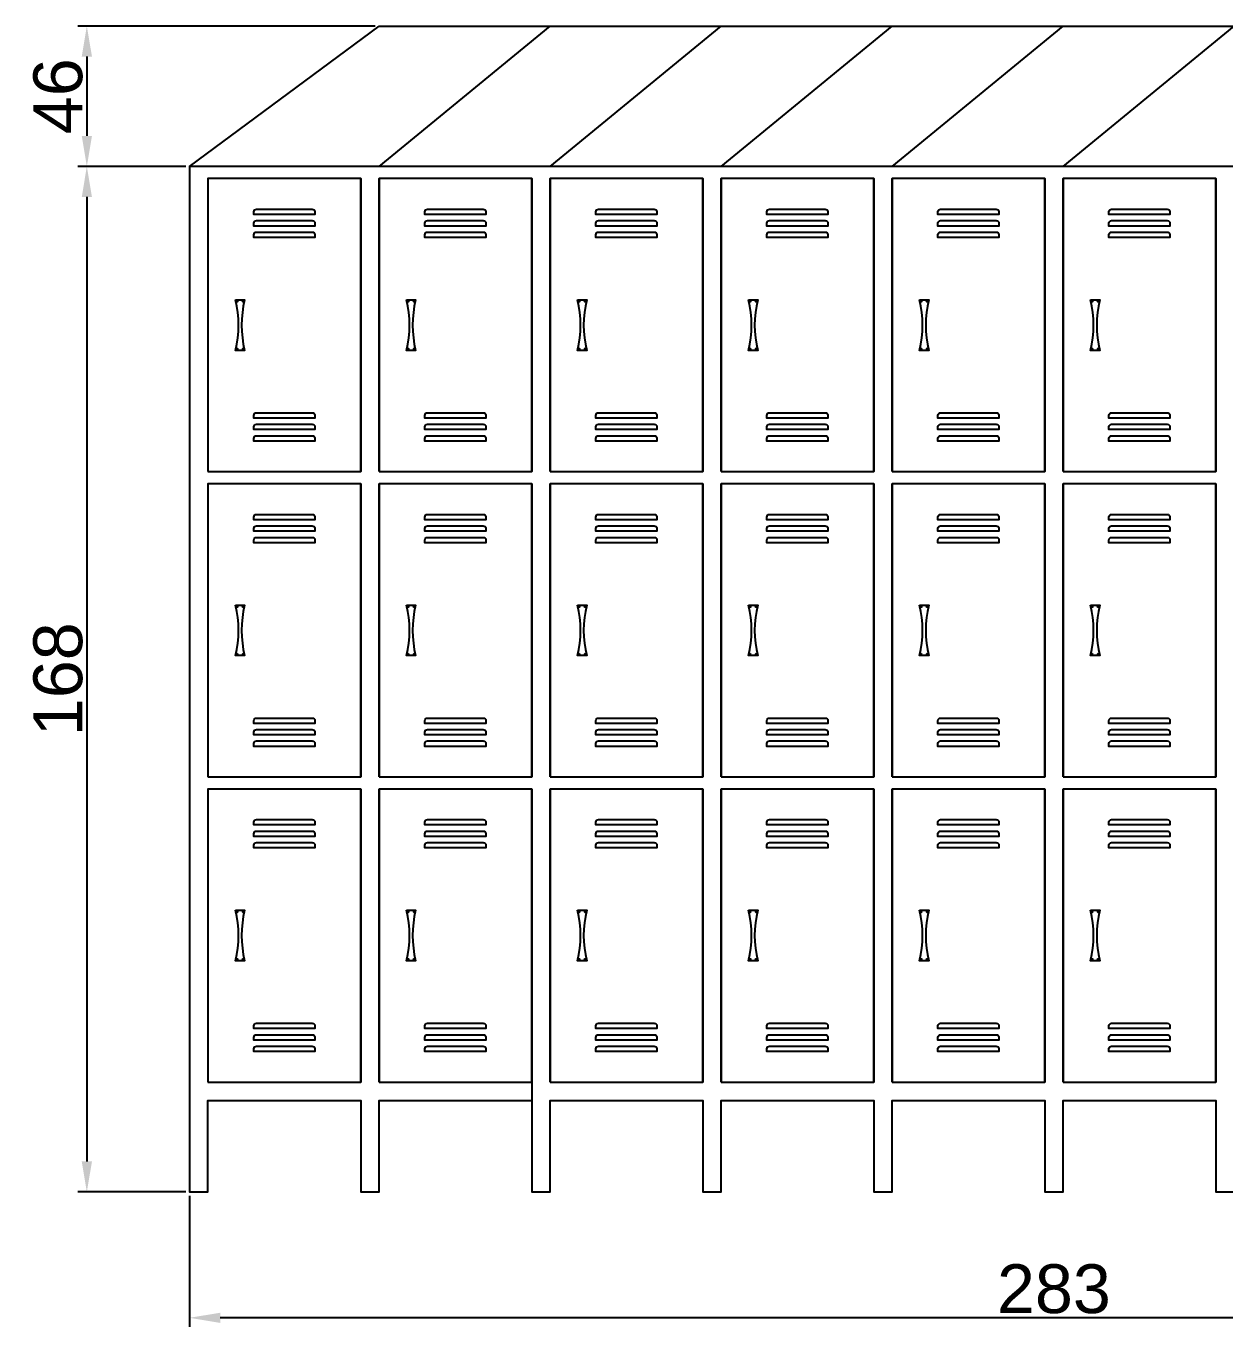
# Model space of a CAD drawing. Header units: millimetres. Extents: x 6614975 to 6624097, y 8742145 to 8746891.
# Drawn here: x 6617400.4 to 6617596.7, y 8743154.2 to 8743367.3 of the extents above; entities that cross this region are included whole.
import ezdxf

# ---------------------------------------------------------------- set-up
doc = ezdxf.new("R2010")
doc.units = ezdxf.units.MM
doc.styles.get("Standard").update_dxf_attribs({"font": 'arial.ttf'})
doc.dimstyles.new('ISO-25', dxfattribs={"dimtxt": 8, "dimasz": 5, "dimexe": 1.5, "dimexo": 0.625, "dimtad": 1, "dimtxsty": 'Standard', "dimcen": 2.5, "dimclrd": 1, "dimclre": 1, "dimclrt": 143, "dimadec": 0, "dimazin": 0, "dimtfac": 1, "dimtmove": 0, "dimatfit": 3, "dimfxl": 1, "dimarcsym": 0})

# ---------------------------------------------------------------- blocks, each defined once
blk = doc.blocks.new('*D111')
at = {"color": 1, "lineweight": -2, "transparency": 16777216}
for p, q in [((6617426.6, 8743344.32), (6617408.89, 8743344.32)), ((6617426.6, 8743176.32), (6617408.89, 8743176.32))]:
    blk.add_line(p, q, dxfattribs=at)
at = {"color": 1, "linetype": 'Continuous', "lineweight": -2, "transparency": 16777216}
blk.add_line((6617410.39, 8743339.32), (6617410.39, 8743181.32), dxfattribs=at)
at = {"color": 1, "transparency": 16777216}
for points in [[(6617409.56, 8743339.32), (6617411.23, 8743339.32), (6617410.39, 8743344.32)], [(6617409.56, 8743181.32), (6617411.23, 8743181.32), (6617410.39, 8743176.32)]]:
    blk.add_solid(points, dxfattribs=at)
at = {"layer": 'Defpoints', "color": 0, "transparency": 16777216}
for p in [(6617427.22, 8743344.32), (6617410.39, 8743176.32), (6617427.22, 8743176.32)]:
    blk.add_point(p, dxfattribs=at)
at = {"color": 143, "transparency": 16777216, "insert": (6617405.69, 8743260.32), "char_height": 8, "attachment_point": 5, "rotation": 90}
blk.add_mtext('168', dxfattribs=at)
blk = doc.blocks.new('*D112')
at = {"color": 1, "lineweight": -2, "transparency": 16777216}
for p, q in [((6617457.6, 8743367.32), (6617408.89, 8743367.32)), ((6617426.6, 8743344.32), (6617408.89, 8743344.32))]:
    blk.add_line(p, q, dxfattribs=at)
at = {"color": 1, "linetype": 'Continuous', "lineweight": -2, "transparency": 16777216}
blk.add_line((6617410.39, 8743362.32), (6617410.39, 8743349.32), dxfattribs=at)
at = {"color": 1, "transparency": 16777216}
for points in [[(6617409.56, 8743362.32), (6617411.23, 8743362.32), (6617410.39, 8743367.32)], [(6617409.56, 8743349.32), (6617411.23, 8743349.32), (6617410.39, 8743344.32)]]:
    blk.add_solid(points, dxfattribs=at)
at = {"layer": 'Defpoints', "color": 0, "transparency": 16777216}
for p in [(6617458.22, 8743367.32), (6617410.39, 8743344.32), (6617427.22, 8743344.32)]:
    blk.add_point(p, dxfattribs=at)
at = {"color": 143, "transparency": 16777216, "insert": (6617405.69, 8743355.82), "char_height": 8, "attachment_point": 5, "rotation": 90}
blk.add_mtext('46', dxfattribs=at)
blk = doc.blocks.new('*D113')
at = {"color": 1, "lineweight": -2, "transparency": 16777216}
for p, q in [((6617427.22, 8743175.7), (6617427.22, 8743154.21)), ((6617710.22, 8743175.7), (6617710.22, 8743154.21))]:
    blk.add_line(p, q, dxfattribs=at)
at = {"color": 1, "linetype": 'Continuous', "lineweight": -2, "transparency": 16777216}
blk.add_line((6617705.22, 8743155.71), (6617432.22, 8743155.71), dxfattribs=at)
at = {"color": 1, "transparency": 16777216}
for points in [[(6617432.22, 8743156.54), (6617432.22, 8743154.87), (6617427.22, 8743155.71)], [(6617705.22, 8743156.54), (6617705.22, 8743154.87), (6617710.22, 8743155.71)]]:
    blk.add_solid(points, dxfattribs=at)
at = {"layer": 'Defpoints', "color": 0, "transparency": 16777216}
for p in [(6617427.22, 8743176.32), (6617710.22, 8743176.32), (6617427.22, 8743155.71)]:
    blk.add_point(p, dxfattribs=at)
at = {"color": 143, "transparency": 16777216, "insert": (6617568.72, 8743160.42), "char_height": 8, "attachment_point": 5}
blk.add_mtext('283', dxfattribs=at)

msp = doc.modelspace()

# ---------------------------------------------------------------- linework, layer by layer
for p, q in [((6617427.225, 8743344.323), (6617458.225, 8743367.323)), ((6617458.225, 8743367.323), (6617738.225, 8743367.323)), ((6617458.225, 8743344.323), (6617486.225, 8743367.323)), ((6617486.225, 8743344.323), (6617514.225, 8743367.323)), ((6617514.225, 8743344.323), (6617542.225, 8743367.323)), ((6617542.225, 8743344.323), (6617570.225, 8743367.323)), ((6617570.225, 8743344.323), (6617598.225, 8743367.323)), ((6617434.875, 8743322.215), (6617435.075, 8743322.215)), ((6617434.975, 8743322.315), (6617434.975, 8743322.115)), ((6617435.875, 8743322.215), (6617436.075, 8743322.215)), ((6617435.975, 8743322.315), (6617435.975, 8743322.115)), ((6617462.875, 8743322.215), (6617463.075, 8743322.215)), ((6617462.975, 8743322.315), (6617462.975, 8743322.115)), ((6617463.875, 8743322.215), (6617464.075, 8743322.215)), ((6617463.975, 8743322.315), (6617463.975, 8743322.115)), ((6617490.875, 8743322.215), (6617491.075, 8743322.215)), ((6617490.975, 8743322.315), (6617490.975, 8743322.115)), ((6617491.875, 8743322.215), (6617492.075, 8743322.215)), ((6617491.975, 8743322.315), (6617491.975, 8743322.115)), ((6617518.875, 8743322.215), (6617519.075, 8743322.215)), ((6617518.975, 8743322.315), (6617518.975, 8743322.115)), ((6617519.875, 8743322.215), (6617520.075, 8743322.215)), ((6617519.975, 8743322.315), (6617519.975, 8743322.115)), ((6617546.875, 8743322.215), (6617547.075, 8743322.215)), ((6617546.975, 8743322.315), (6617546.975, 8743322.115)), ((6617547.875, 8743322.215), (6617548.075, 8743322.215)), ((6617547.975, 8743322.315), (6617547.975, 8743322.115)), ((6617574.875, 8743322.215), (6617575.075, 8743322.215)), ((6617574.975, 8743322.315), (6617574.975, 8743322.115)), ((6617575.875, 8743322.215), (6617576.075, 8743322.215)), ((6617575.975, 8743322.315), (6617575.975, 8743322.115)), ((6617434.875, 8743314.432), (6617435.075, 8743314.432)), ((6617434.975, 8743314.532), (6617434.975, 8743314.332)), ((6617435.875, 8743314.432), (6617436.075, 8743314.432)), ((6617435.975, 8743314.532), (6617435.975, 8743314.332)), ((6617462.875, 8743314.432), (6617463.075, 8743314.432)), ((6617462.975, 8743314.532), (6617462.975, 8743314.332)), ((6617463.875, 8743314.432), (6617464.075, 8743314.432)), ((6617463.975, 8743314.532), (6617463.975, 8743314.332)), ((6617490.875, 8743314.432), (6617491.075, 8743314.432)), ((6617490.975, 8743314.532), (6617490.975, 8743314.332)), ((6617491.875, 8743314.432), (6617492.075, 8743314.432)), ((6617491.975, 8743314.532), (6617491.975, 8743314.332)), ((6617518.875, 8743314.432), (6617519.075, 8743314.432)), ((6617518.975, 8743314.532), (6617518.975, 8743314.332)), ((6617519.875, 8743314.432), (6617520.075, 8743314.432)), ((6617519.975, 8743314.532), (6617519.975, 8743314.332)), ((6617546.875, 8743314.432), (6617547.075, 8743314.432)), ((6617546.975, 8743314.532), (6617546.975, 8743314.332)), ((6617547.875, 8743314.432), (6617548.075, 8743314.432)), ((6617547.975, 8743314.532), (6617547.975, 8743314.332)), ((6617574.875, 8743314.432), (6617575.075, 8743314.432)), ((6617574.975, 8743314.532), (6617574.975, 8743314.332)), ((6617575.875, 8743314.432), (6617576.075, 8743314.432)), ((6617575.975, 8743314.532), (6617575.975, 8743314.332)), ((6617434.875, 8743272.215), (6617435.075, 8743272.215)), ((6617434.975, 8743272.315), (6617434.975, 8743272.115)), ((6617435.875, 8743272.215), (6617436.075, 8743272.215)), ((6617435.975, 8743272.315), (6617435.975, 8743272.115)), ((6617462.875, 8743272.215), (6617463.075, 8743272.215)), ((6617462.975, 8743272.315), (6617462.975, 8743272.115)), ((6617463.875, 8743272.215), (6617464.075, 8743272.215)), ((6617463.975, 8743272.315), (6617463.975, 8743272.115)), ((6617490.875, 8743272.215), (6617491.075, 8743272.215)), ((6617490.975, 8743272.315), (6617490.975, 8743272.115)), ((6617491.875, 8743272.215), (6617492.075, 8743272.215)), ((6617491.975, 8743272.315), (6617491.975, 8743272.115)), ((6617518.875, 8743272.215), (6617519.075, 8743272.215)), ((6617518.975, 8743272.315), (6617518.975, 8743272.115)), ((6617519.875, 8743272.215), (6617520.075, 8743272.215)), ((6617519.975, 8743272.315), (6617519.975, 8743272.115)), ((6617546.875, 8743272.215), (6617547.075, 8743272.215)), ((6617546.975, 8743272.315), (6617546.975, 8743272.115)), ((6617547.875, 8743272.215), (6617548.075, 8743272.215)), ((6617547.975, 8743272.315), (6617547.975, 8743272.115)), ((6617574.875, 8743272.215), (6617575.075, 8743272.215)), ((6617574.975, 8743272.315), (6617574.975, 8743272.115)), ((6617575.875, 8743272.215), (6617576.075, 8743272.215)), ((6617575.975, 8743272.315), (6617575.975, 8743272.115)), ((6617434.875, 8743264.432), (6617435.075, 8743264.432)), ((6617434.975, 8743264.532), (6617434.975, 8743264.332)), ((6617435.875, 8743264.432), (6617436.075, 8743264.432)), ((6617435.975, 8743264.532), (6617435.975, 8743264.332)), ((6617462.875, 8743264.432), (6617463.075, 8743264.432)), ((6617462.975, 8743264.532), (6617462.975, 8743264.332)), ((6617463.875, 8743264.432), (6617464.075, 8743264.432)), ((6617463.975, 8743264.532), (6617463.975, 8743264.332)), ((6617490.875, 8743264.432), (6617491.075, 8743264.432)), ((6617490.975, 8743264.532), (6617490.975, 8743264.332)), ((6617491.875, 8743264.432), (6617492.075, 8743264.432)), ((6617491.975, 8743264.532), (6617491.975, 8743264.332)), ((6617518.875, 8743264.432), (6617519.075, 8743264.432)), ((6617518.975, 8743264.532), (6617518.975, 8743264.332)), ((6617519.875, 8743264.432), (6617520.075, 8743264.432)), ((6617519.975, 8743264.532), (6617519.975, 8743264.332)), ((6617546.875, 8743264.432), (6617547.075, 8743264.432)), ((6617546.975, 8743264.532), (6617546.975, 8743264.332)), ((6617547.875, 8743264.432), (6617548.075, 8743264.432)), ((6617547.975, 8743264.532), (6617547.975, 8743264.332)), ((6617574.875, 8743264.432), (6617575.075, 8743264.432)), ((6617574.975, 8743264.532), (6617574.975, 8743264.332)), ((6617575.875, 8743264.432), (6617576.075, 8743264.432)), ((6617575.975, 8743264.532), (6617575.975, 8743264.332)), ((6617434.875, 8743222.215), (6617435.075, 8743222.215)), ((6617434.975, 8743222.315), (6617434.975, 8743222.115)), ((6617435.875, 8743222.215), (6617436.075, 8743222.215)), ((6617435.975, 8743222.315), (6617435.975, 8743222.115)), ((6617462.875, 8743222.215), (6617463.075, 8743222.215)), ((6617462.975, 8743222.315), (6617462.975, 8743222.115)), ((6617463.875, 8743222.215), (6617464.075, 8743222.215)), ((6617463.975, 8743222.315), (6617463.975, 8743222.115)), ((6617490.875, 8743222.215), (6617491.075, 8743222.215)), ((6617490.975, 8743222.315), (6617490.975, 8743222.115)), ((6617491.875, 8743222.215), (6617492.075, 8743222.215)), ((6617491.975, 8743222.315), (6617491.975, 8743222.115)), ((6617518.875, 8743222.215), (6617519.075, 8743222.215)), ((6617518.975, 8743222.315), (6617518.975, 8743222.115)), ((6617519.875, 8743222.215), (6617520.075, 8743222.215)), ((6617519.975, 8743222.315), (6617519.975, 8743222.115)), ((6617546.875, 8743222.215), (6617547.075, 8743222.215)), ((6617546.975, 8743222.315), (6617546.975, 8743222.115)), ((6617547.875, 8743222.215), (6617548.075, 8743222.215)), ((6617547.975, 8743222.315), (6617547.975, 8743222.115)), ((6617574.875, 8743222.215), (6617575.075, 8743222.215)), ((6617574.975, 8743222.315), (6617574.975, 8743222.115)), ((6617575.875, 8743222.215), (6617576.075, 8743222.215)), ((6617575.975, 8743222.315), (6617575.975, 8743222.115)), ((6617434.875, 8743214.432), (6617435.075, 8743214.432)), ((6617434.975, 8743214.532), (6617434.975, 8743214.332)), ((6617435.875, 8743214.432), (6617436.075, 8743214.432)), ((6617435.975, 8743214.532), (6617435.975, 8743214.332)), ((6617462.875, 8743214.432), (6617463.075, 8743214.432)), ((6617462.975, 8743214.532), (6617462.975, 8743214.332)), ((6617463.875, 8743214.432), (6617464.075, 8743214.432)), ((6617463.975, 8743214.532), (6617463.975, 8743214.332)), ((6617490.875, 8743214.432), (6617491.075, 8743214.432)), ((6617490.975, 8743214.532), (6617490.975, 8743214.332)), ((6617491.875, 8743214.432), (6617492.075, 8743214.432)), ((6617491.975, 8743214.532), (6617491.975, 8743214.332)), ((6617518.875, 8743214.432), (6617519.075, 8743214.432)), ((6617518.975, 8743214.532), (6617518.975, 8743214.332)), ((6617519.875, 8743214.432), (6617520.075, 8743214.432)), ((6617519.975, 8743214.532), (6617519.975, 8743214.332)), ((6617546.875, 8743214.432), (6617547.075, 8743214.432)), ((6617546.975, 8743214.532), (6617546.975, 8743214.332)), ((6617547.875, 8743214.432), (6617548.075, 8743214.432)), ((6617547.975, 8743214.532), (6617547.975, 8743214.332)), ((6617574.875, 8743214.432), (6617575.075, 8743214.432)), ((6617574.975, 8743214.532), (6617574.975, 8743214.332)), ((6617575.875, 8743214.432), (6617576.075, 8743214.432)), ((6617575.975, 8743214.532), (6617575.975, 8743214.332))]:
    msp.add_line(p, q)
for points in [[(6617458.225, 8743344.323), (6617427.225, 8743344.323), (6617427.225, 8743176.323), (6617430.225, 8743176.323), (6617430.225, 8743191.323), (6617455.225, 8743191.323), (6617455.225, 8743176.323), (6617458.225, 8743176.323), (6617458.225, 8743191.323)], [(6617486.225, 8743344.323), (6617455.225, 8743344.323)], [(6617514.225, 8743344.323), (6617483.225, 8743344.323)], [(6617542.225, 8743344.323), (6617511.225, 8743344.323)], [(6617570.225, 8743344.323), (6617539.225, 8743344.323)], [(6617598.225, 8743344.323), (6617567.225, 8743344.323)], [(6617626.225, 8743344.323), (6617595.225, 8743344.323)], [(6617455.225, 8743342.323), (6617455.225, 8743294.323)], [(6617458.225, 8743294.323), (6617458.225, 8743342.323)], [(6617483.225, 8743342.323), (6617483.225, 8743294.323)], [(6617486.225, 8743294.323), (6617486.225, 8743342.323)], [(6617511.225, 8743342.323), (6617511.225, 8743294.323)], [(6617514.225, 8743294.323), (6617514.225, 8743342.323)], [(6617539.225, 8743342.323), (6617539.225, 8743294.323)], [(6617542.225, 8743294.323), (6617542.225, 8743342.323)], [(6617567.225, 8743342.323), (6617567.225, 8743294.323)], [(6617570.225, 8743294.323), (6617570.225, 8743342.323)], [(6617595.225, 8743342.323), (6617595.225, 8743294.323)], [(6617455.225, 8743292.323), (6617455.225, 8743244.323)], [(6617458.225, 8743244.323), (6617458.225, 8743292.323)], [(6617483.225, 8743292.323), (6617483.225, 8743244.323)], [(6617486.225, 8743244.323), (6617486.225, 8743292.323)], [(6617511.225, 8743292.323), (6617511.225, 8743244.323)], [(6617514.225, 8743244.323), (6617514.225, 8743292.323)], [(6617539.225, 8743292.323), (6617539.225, 8743244.323)], [(6617542.225, 8743244.323), (6617542.225, 8743292.323)], [(6617567.225, 8743292.323), (6617567.225, 8743244.323)], [(6617570.225, 8743244.323), (6617570.225, 8743292.323)], [(6617595.225, 8743292.323), (6617595.225, 8743244.323)], [(6617455.225, 8743242.323), (6617455.225, 8743194.323)], [(6617458.225, 8743194.323), (6617458.225, 8743242.323)], [(6617483.225, 8743242.323), (6617483.225, 8743176.323), (6617486.225, 8743176.323), (6617486.225, 8743191.323), (6617511.225, 8743191.323), (6617511.225, 8743176.323), (6617514.225, 8743176.323), (6617514.225, 8743191.323)], [(6617486.225, 8743194.323), (6617486.225, 8743242.323)], [(6617511.225, 8743242.323), (6617511.225, 8743194.323)], [(6617514.225, 8743194.323), (6617514.225, 8743242.323)], [(6617539.225, 8743242.323), (6617539.225, 8743194.323)], [(6617542.225, 8743194.323), (6617542.225, 8743242.323)], [(6617567.225, 8743242.323), (6617567.225, 8743194.323)], [(6617570.225, 8743194.323), (6617570.225, 8743242.323)], [(6617595.225, 8743242.323), (6617595.225, 8743194.323)], [(6617455.225, 8743191.323), (6617455.225, 8743176.323), (6617458.225, 8743176.323), (6617458.225, 8743191.323), (6617483.225, 8743191.323), (6617483.225, 8743176.323), (6617486.225, 8743176.323), (6617486.225, 8743191.323)], [(6617511.225, 8743191.323), (6617511.225, 8743176.323), (6617514.225, 8743176.323), (6617514.225, 8743191.323), (6617539.225, 8743191.323), (6617539.225, 8743176.323), (6617542.225, 8743176.323), (6617542.225, 8743191.323)], [(6617539.225, 8743191.323), (6617539.225, 8743176.323), (6617542.225, 8743176.323), (6617542.225, 8743191.323), (6617567.225, 8743191.323), (6617567.225, 8743176.323), (6617570.225, 8743176.323), (6617570.225, 8743191.323)], [(6617567.225, 8743191.323), (6617567.225, 8743176.323), (6617570.225, 8743176.323), (6617570.225, 8743191.323), (6617595.225, 8743191.323), (6617595.225, 8743176.323), (6617598.225, 8743176.323), (6617598.225, 8743191.323)], [(6617595.225, 8743191.323), (6617595.225, 8743176.323), (6617598.225, 8743176.323), (6617598.225, 8743191.323), (6617623.225, 8743191.323), (6617623.225, 8743176.323), (6617626.225, 8743176.323), (6617626.225, 8743191.323)]]:
    msp.add_lwpolyline(points)
for points in [[(6617430.225, 8743294.323), (6617455.225, 8743294.323), (6617455.225, 8743342.323), (6617430.225, 8743342.323)], [(6617458.225, 8743294.323), (6617483.225, 8743294.323), (6617483.225, 8743342.323), (6617458.225, 8743342.323)], [(6617486.225, 8743294.323), (6617511.225, 8743294.323), (6617511.225, 8743342.323), (6617486.225, 8743342.323)], [(6617514.225, 8743294.323), (6617539.225, 8743294.323), (6617539.225, 8743342.323), (6617514.225, 8743342.323)], [(6617542.225, 8743294.323), (6617567.225, 8743294.323), (6617567.225, 8743342.323), (6617542.225, 8743342.323)], [(6617570.225, 8743294.323), (6617595.225, 8743294.323), (6617595.225, 8743342.323), (6617570.225, 8743342.323)], [(6617430.225, 8743244.323), (6617455.225, 8743244.323), (6617455.225, 8743292.323), (6617430.225, 8743292.323)], [(6617458.225, 8743244.323), (6617483.225, 8743244.323), (6617483.225, 8743292.323), (6617458.225, 8743292.323)], [(6617486.225, 8743244.323), (6617511.225, 8743244.323), (6617511.225, 8743292.323), (6617486.225, 8743292.323)], [(6617514.225, 8743244.323), (6617539.225, 8743244.323), (6617539.225, 8743292.323), (6617514.225, 8743292.323)], [(6617542.225, 8743244.323), (6617567.225, 8743244.323), (6617567.225, 8743292.323), (6617542.225, 8743292.323)], [(6617570.225, 8743244.323), (6617595.225, 8743244.323), (6617595.225, 8743292.323), (6617570.225, 8743292.323)], [(6617430.225, 8743194.323), (6617455.225, 8743194.323), (6617455.225, 8743242.323), (6617430.225, 8743242.323)], [(6617458.225, 8743194.323), (6617483.225, 8743194.323), (6617483.225, 8743242.323), (6617458.225, 8743242.323)], [(6617486.225, 8743194.323), (6617511.225, 8743194.323), (6617511.225, 8743242.323), (6617486.225, 8743242.323)], [(6617514.225, 8743194.323), (6617539.225, 8743194.323), (6617539.225, 8743242.323), (6617514.225, 8743242.323)], [(6617542.225, 8743194.323), (6617567.225, 8743194.323), (6617567.225, 8743242.323), (6617542.225, 8743242.323)], [(6617570.225, 8743194.323), (6617595.225, 8743194.323), (6617595.225, 8743242.323), (6617570.225, 8743242.323)]]:
    msp.add_lwpolyline(points, close=True)
for points in [[(6617447.725, 8743336.883), (6617447.725, 8743336.442), (6617437.725, 8743336.442), (6617437.725, 8743336.883, -0.4142136), (6617438.165, 8743337.323), (6617447.285, 8743337.323, -0.4142136)], [(6617475.725, 8743336.883), (6617475.725, 8743336.442), (6617465.725, 8743336.442), (6617465.725, 8743336.883, -0.4142136), (6617466.165, 8743337.323), (6617475.285, 8743337.323, -0.4142136)], [(6617503.725, 8743336.883), (6617503.725, 8743336.442), (6617493.725, 8743336.442), (6617493.725, 8743336.883, -0.4142136), (6617494.165, 8743337.323), (6617503.285, 8743337.323, -0.4142136)], [(6617531.725, 8743336.883), (6617531.725, 8743336.442), (6617521.725, 8743336.442), (6617521.725, 8743336.883, -0.4142136), (6617522.165, 8743337.323), (6617531.285, 8743337.323, -0.4142136)], [(6617559.725, 8743336.883), (6617559.725, 8743336.442), (6617549.725, 8743336.442), (6617549.725, 8743336.883, -0.4142136), (6617550.165, 8743337.323), (6617559.285, 8743337.323, -0.4142136)], [(6617587.725, 8743336.883), (6617587.725, 8743336.442), (6617577.725, 8743336.442), (6617577.725, 8743336.883, -0.4142136), (6617578.165, 8743337.323), (6617587.285, 8743337.323, -0.4142136)], [(6617447.725, 8743335.002), (6617447.725, 8743334.561), (6617437.725, 8743334.561), (6617437.725, 8743335.002, -0.4142136), (6617438.165, 8743335.442), (6617447.285, 8743335.442, -0.4142136)], [(6617475.725, 8743335.002), (6617475.725, 8743334.561), (6617465.725, 8743334.561), (6617465.725, 8743335.002, -0.4142136), (6617466.165, 8743335.442), (6617475.285, 8743335.442, -0.4142136)], [(6617503.725, 8743335.002), (6617503.725, 8743334.561), (6617493.725, 8743334.561), (6617493.725, 8743335.002, -0.4142136), (6617494.165, 8743335.442), (6617503.285, 8743335.442, -0.4142136)], [(6617531.725, 8743335.002), (6617531.725, 8743334.561), (6617521.725, 8743334.561), (6617521.725, 8743335.002, -0.4142136), (6617522.165, 8743335.442), (6617531.285, 8743335.442, -0.4142136)], [(6617559.725, 8743335.002), (6617559.725, 8743334.561), (6617549.725, 8743334.561), (6617549.725, 8743335.002, -0.4142136), (6617550.165, 8743335.442), (6617559.285, 8743335.442, -0.4142136)], [(6617587.725, 8743335.002), (6617587.725, 8743334.561), (6617577.725, 8743334.561), (6617577.725, 8743335.002, -0.4142136), (6617578.165, 8743335.442), (6617587.285, 8743335.442, -0.4142136)], [(6617447.725, 8743333.121), (6617447.725, 8743332.68), (6617437.725, 8743332.68), (6617437.725, 8743333.121, -0.4142136), (6617438.165, 8743333.561), (6617447.285, 8743333.561, -0.4142136)], [(6617475.725, 8743333.121), (6617475.725, 8743332.68), (6617465.725, 8743332.68), (6617465.725, 8743333.121, -0.4142136), (6617466.165, 8743333.561), (6617475.285, 8743333.561, -0.4142136)], [(6617503.725, 8743333.121), (6617503.725, 8743332.68), (6617493.725, 8743332.68), (6617493.725, 8743333.121, -0.4142136), (6617494.165, 8743333.561), (6617503.285, 8743333.561, -0.4142136)], [(6617531.725, 8743333.121), (6617531.725, 8743332.68), (6617521.725, 8743332.68), (6617521.725, 8743333.121, -0.4142136), (6617522.165, 8743333.561), (6617531.285, 8743333.561, -0.4142136)], [(6617559.725, 8743333.121), (6617559.725, 8743332.68), (6617549.725, 8743332.68), (6617549.725, 8743333.121, -0.4142136), (6617550.165, 8743333.561), (6617559.285, 8743333.561, -0.4142136)], [(6617587.725, 8743333.121), (6617587.725, 8743332.68), (6617577.725, 8743332.68), (6617577.725, 8743333.121, -0.4142136), (6617578.165, 8743333.561), (6617587.285, 8743333.561, -0.4142136)], [(6617447.725, 8743303.526), (6617447.725, 8743303.085), (6617437.725, 8743303.085), (6617437.725, 8743303.526, -0.4142136), (6617438.165, 8743303.966), (6617447.285, 8743303.966, -0.4142136)], [(6617447.725, 8743301.645), (6617447.725, 8743301.204), (6617437.725, 8743301.204), (6617437.725, 8743301.645, -0.4142136), (6617438.165, 8743302.085), (6617447.285, 8743302.085, -0.4142136)], [(6617475.725, 8743303.526), (6617475.725, 8743303.085), (6617465.725, 8743303.085), (6617465.725, 8743303.526, -0.4142136), (6617466.165, 8743303.966), (6617475.285, 8743303.966, -0.4142136)], [(6617475.725, 8743301.645), (6617475.725, 8743301.204), (6617465.725, 8743301.204), (6617465.725, 8743301.645, -0.4142136), (6617466.165, 8743302.085), (6617475.285, 8743302.085, -0.4142136)], [(6617503.725, 8743303.526), (6617503.725, 8743303.085), (6617493.725, 8743303.085), (6617493.725, 8743303.526, -0.4142136), (6617494.165, 8743303.966), (6617503.285, 8743303.966, -0.4142136)], [(6617503.725, 8743301.645), (6617503.725, 8743301.204), (6617493.725, 8743301.204), (6617493.725, 8743301.645, -0.4142136), (6617494.165, 8743302.085), (6617503.285, 8743302.085, -0.4142136)], [(6617531.725, 8743303.526), (6617531.725, 8743303.085), (6617521.725, 8743303.085), (6617521.725, 8743303.526, -0.4142136), (6617522.165, 8743303.966), (6617531.285, 8743303.966, -0.4142136)], [(6617531.725, 8743301.645), (6617531.725, 8743301.204), (6617521.725, 8743301.204), (6617521.725, 8743301.645, -0.4142136), (6617522.165, 8743302.085), (6617531.285, 8743302.085, -0.4142136)], [(6617559.725, 8743303.526), (6617559.725, 8743303.085), (6617549.725, 8743303.085), (6617549.725, 8743303.526, -0.4142136), (6617550.165, 8743303.966), (6617559.285, 8743303.966, -0.4142136)], [(6617559.725, 8743301.645), (6617559.725, 8743301.204), (6617549.725, 8743301.204), (6617549.725, 8743301.645, -0.4142136), (6617550.165, 8743302.085), (6617559.285, 8743302.085, -0.4142136)], [(6617587.725, 8743303.526), (6617587.725, 8743303.085), (6617577.725, 8743303.085), (6617577.725, 8743303.526, -0.4142136), (6617578.165, 8743303.966), (6617587.285, 8743303.966, -0.4142136)], [(6617587.725, 8743301.645), (6617587.725, 8743301.204), (6617577.725, 8743301.204), (6617577.725, 8743301.645, -0.4142136), (6617578.165, 8743302.085), (6617587.285, 8743302.085, -0.4142136)], [(6617447.725, 8743299.764), (6617447.725, 8743299.323), (6617437.725, 8743299.323), (6617437.725, 8743299.764, -0.4142136), (6617438.165, 8743300.204), (6617447.285, 8743300.204, -0.4142136)], [(6617475.725, 8743299.764), (6617475.725, 8743299.323), (6617465.725, 8743299.323), (6617465.725, 8743299.764, -0.4142136), (6617466.165, 8743300.204), (6617475.285, 8743300.204, -0.4142136)], [(6617503.725, 8743299.764), (6617503.725, 8743299.323), (6617493.725, 8743299.323), (6617493.725, 8743299.764, -0.4142136), (6617494.165, 8743300.204), (6617503.285, 8743300.204, -0.4142136)], [(6617531.725, 8743299.764), (6617531.725, 8743299.323), (6617521.725, 8743299.323), (6617521.725, 8743299.764, -0.4142136), (6617522.165, 8743300.204), (6617531.285, 8743300.204, -0.4142136)], [(6617559.725, 8743299.764), (6617559.725, 8743299.323), (6617549.725, 8743299.323), (6617549.725, 8743299.764, -0.4142136), (6617550.165, 8743300.204), (6617559.285, 8743300.204, -0.4142136)], [(6617587.725, 8743299.764), (6617587.725, 8743299.323), (6617577.725, 8743299.323), (6617577.725, 8743299.764, -0.4142136), (6617578.165, 8743300.204), (6617587.285, 8743300.204, -0.4142136)], [(6617447.725, 8743286.883), (6617447.725, 8743286.442), (6617437.725, 8743286.442), (6617437.725, 8743286.883, -0.4142136), (6617438.165, 8743287.323), (6617447.285, 8743287.323, -0.4142136)], [(6617475.725, 8743286.883), (6617475.725, 8743286.442), (6617465.725, 8743286.442), (6617465.725, 8743286.883, -0.4142136), (6617466.165, 8743287.323), (6617475.285, 8743287.323, -0.4142136)], [(6617503.725, 8743286.883), (6617503.725, 8743286.442), (6617493.725, 8743286.442), (6617493.725, 8743286.883, -0.4142136), (6617494.165, 8743287.323), (6617503.285, 8743287.323, -0.4142136)], [(6617531.725, 8743286.883), (6617531.725, 8743286.442), (6617521.725, 8743286.442), (6617521.725, 8743286.883, -0.4142136), (6617522.165, 8743287.323), (6617531.285, 8743287.323, -0.4142136)], [(6617559.725, 8743286.883), (6617559.725, 8743286.442), (6617549.725, 8743286.442), (6617549.725, 8743286.883, -0.4142136), (6617550.165, 8743287.323), (6617559.285, 8743287.323, -0.4142136)], [(6617587.725, 8743286.883), (6617587.725, 8743286.442), (6617577.725, 8743286.442), (6617577.725, 8743286.883, -0.4142136), (6617578.165, 8743287.323), (6617587.285, 8743287.323, -0.4142136)], [(6617447.725, 8743285.002), (6617447.725, 8743284.561), (6617437.725, 8743284.561), (6617437.725, 8743285.002, -0.4142136), (6617438.165, 8743285.442), (6617447.285, 8743285.442, -0.4142136)], [(6617475.725, 8743285.002), (6617475.725, 8743284.561), (6617465.725, 8743284.561), (6617465.725, 8743285.002, -0.4142136), (6617466.165, 8743285.442), (6617475.285, 8743285.442, -0.4142136)], [(6617503.725, 8743285.002), (6617503.725, 8743284.561), (6617493.725, 8743284.561), (6617493.725, 8743285.002, -0.4142136), (6617494.165, 8743285.442), (6617503.285, 8743285.442, -0.4142136)], [(6617531.725, 8743285.002), (6617531.725, 8743284.561), (6617521.725, 8743284.561), (6617521.725, 8743285.002, -0.4142136), (6617522.165, 8743285.442), (6617531.285, 8743285.442, -0.4142136)], [(6617559.725, 8743285.002), (6617559.725, 8743284.561), (6617549.725, 8743284.561), (6617549.725, 8743285.002, -0.4142136), (6617550.165, 8743285.442), (6617559.285, 8743285.442, -0.4142136)], [(6617587.725, 8743285.002), (6617587.725, 8743284.561), (6617577.725, 8743284.561), (6617577.725, 8743285.002, -0.4142136), (6617578.165, 8743285.442), (6617587.285, 8743285.442, -0.4142136)], [(6617447.725, 8743283.121), (6617447.725, 8743282.68), (6617437.725, 8743282.68), (6617437.725, 8743283.121, -0.4142136), (6617438.165, 8743283.561), (6617447.285, 8743283.561, -0.4142136)], [(6617475.725, 8743283.121), (6617475.725, 8743282.68), (6617465.725, 8743282.68), (6617465.725, 8743283.121, -0.4142136), (6617466.165, 8743283.561), (6617475.285, 8743283.561, -0.4142136)], [(6617503.725, 8743283.121), (6617503.725, 8743282.68), (6617493.725, 8743282.68), (6617493.725, 8743283.121, -0.4142136), (6617494.165, 8743283.561), (6617503.285, 8743283.561, -0.4142136)], [(6617531.725, 8743283.121), (6617531.725, 8743282.68), (6617521.725, 8743282.68), (6617521.725, 8743283.121, -0.4142136), (6617522.165, 8743283.561), (6617531.285, 8743283.561, -0.4142136)], [(6617559.725, 8743283.121), (6617559.725, 8743282.68), (6617549.725, 8743282.68), (6617549.725, 8743283.121, -0.4142136), (6617550.165, 8743283.561), (6617559.285, 8743283.561, -0.4142136)], [(6617587.725, 8743283.121), (6617587.725, 8743282.68), (6617577.725, 8743282.68), (6617577.725, 8743283.121, -0.4142136), (6617578.165, 8743283.561), (6617587.285, 8743283.561, -0.4142136)], [(6617447.725, 8743253.526), (6617447.725, 8743253.085), (6617437.725, 8743253.085), (6617437.725, 8743253.526, -0.4142136), (6617438.165, 8743253.966), (6617447.285, 8743253.966, -0.4142136)], [(6617475.725, 8743253.526), (6617475.725, 8743253.085), (6617465.725, 8743253.085), (6617465.725, 8743253.526, -0.4142136), (6617466.165, 8743253.966), (6617475.285, 8743253.966, -0.4142136)], [(6617503.725, 8743253.526), (6617503.725, 8743253.085), (6617493.725, 8743253.085), (6617493.725, 8743253.526, -0.4142136), (6617494.165, 8743253.966), (6617503.285, 8743253.966, -0.4142136)], [(6617531.725, 8743253.526), (6617531.725, 8743253.085), (6617521.725, 8743253.085), (6617521.725, 8743253.526, -0.4142136), (6617522.165, 8743253.966), (6617531.285, 8743253.966, -0.4142136)], [(6617559.725, 8743253.526), (6617559.725, 8743253.085), (6617549.725, 8743253.085), (6617549.725, 8743253.526, -0.4142136), (6617550.165, 8743253.966), (6617559.285, 8743253.966, -0.4142136)], [(6617587.725, 8743253.526), (6617587.725, 8743253.085), (6617577.725, 8743253.085), (6617577.725, 8743253.526, -0.4142136), (6617578.165, 8743253.966), (6617587.285, 8743253.966, -0.4142136)], [(6617447.725, 8743251.645), (6617447.725, 8743251.204), (6617437.725, 8743251.204), (6617437.725, 8743251.645, -0.4142136), (6617438.165, 8743252.085), (6617447.285, 8743252.085, -0.4142136)], [(6617475.725, 8743251.645), (6617475.725, 8743251.204), (6617465.725, 8743251.204), (6617465.725, 8743251.645, -0.4142136), (6617466.165, 8743252.085), (6617475.285, 8743252.085, -0.4142136)], [(6617503.725, 8743251.645), (6617503.725, 8743251.204), (6617493.725, 8743251.204), (6617493.725, 8743251.645, -0.4142136), (6617494.165, 8743252.085), (6617503.285, 8743252.085, -0.4142136)], [(6617531.725, 8743251.645), (6617531.725, 8743251.204), (6617521.725, 8743251.204), (6617521.725, 8743251.645, -0.4142136), (6617522.165, 8743252.085), (6617531.285, 8743252.085, -0.4142136)], [(6617559.725, 8743251.645), (6617559.725, 8743251.204), (6617549.725, 8743251.204), (6617549.725, 8743251.645, -0.4142136), (6617550.165, 8743252.085), (6617559.285, 8743252.085, -0.4142136)], [(6617587.725, 8743251.645), (6617587.725, 8743251.204), (6617577.725, 8743251.204), (6617577.725, 8743251.645, -0.4142136), (6617578.165, 8743252.085), (6617587.285, 8743252.085, -0.4142136)], [(6617447.725, 8743249.764), (6617447.725, 8743249.323), (6617437.725, 8743249.323), (6617437.725, 8743249.764, -0.4142136), (6617438.165, 8743250.204), (6617447.285, 8743250.204, -0.4142136)], [(6617475.725, 8743249.764), (6617475.725, 8743249.323), (6617465.725, 8743249.323), (6617465.725, 8743249.764, -0.4142136), (6617466.165, 8743250.204), (6617475.285, 8743250.204, -0.4142136)], [(6617503.725, 8743249.764), (6617503.725, 8743249.323), (6617493.725, 8743249.323), (6617493.725, 8743249.764, -0.4142136), (6617494.165, 8743250.204), (6617503.285, 8743250.204, -0.4142136)], [(6617531.725, 8743249.764), (6617531.725, 8743249.323), (6617521.725, 8743249.323), (6617521.725, 8743249.764, -0.4142136), (6617522.165, 8743250.204), (6617531.285, 8743250.204, -0.4142136)], [(6617559.725, 8743249.764), (6617559.725, 8743249.323), (6617549.725, 8743249.323), (6617549.725, 8743249.764, -0.4142136), (6617550.165, 8743250.204), (6617559.285, 8743250.204, -0.4142136)], [(6617587.725, 8743249.764), (6617587.725, 8743249.323), (6617577.725, 8743249.323), (6617577.725, 8743249.764, -0.4142136), (6617578.165, 8743250.204), (6617587.285, 8743250.204, -0.4142136)], [(6617447.725, 8743236.883), (6617447.725, 8743236.442), (6617437.725, 8743236.442), (6617437.725, 8743236.883, -0.4142136), (6617438.165, 8743237.323), (6617447.285, 8743237.323, -0.4142136)], [(6617475.725, 8743236.883), (6617475.725, 8743236.442), (6617465.725, 8743236.442), (6617465.725, 8743236.883, -0.4142136), (6617466.165, 8743237.323), (6617475.285, 8743237.323, -0.4142136)], [(6617503.725, 8743236.883), (6617503.725, 8743236.442), (6617493.725, 8743236.442), (6617493.725, 8743236.883, -0.4142136), (6617494.165, 8743237.323), (6617503.285, 8743237.323, -0.4142136)], [(6617531.725, 8743236.883), (6617531.725, 8743236.442), (6617521.725, 8743236.442), (6617521.725, 8743236.883, -0.4142136), (6617522.165, 8743237.323), (6617531.285, 8743237.323, -0.4142136)], [(6617559.725, 8743236.883), (6617559.725, 8743236.442), (6617549.725, 8743236.442), (6617549.725, 8743236.883, -0.4142136), (6617550.165, 8743237.323), (6617559.285, 8743237.323, -0.4142136)], [(6617587.725, 8743236.883), (6617587.725, 8743236.442), (6617577.725, 8743236.442), (6617577.725, 8743236.883, -0.4142136), (6617578.165, 8743237.323), (6617587.285, 8743237.323, -0.4142136)], [(6617447.725, 8743235.002), (6617447.725, 8743234.561), (6617437.725, 8743234.561), (6617437.725, 8743235.002, -0.4142136), (6617438.165, 8743235.442), (6617447.285, 8743235.442, -0.4142136)], [(6617475.725, 8743235.002), (6617475.725, 8743234.561), (6617465.725, 8743234.561), (6617465.725, 8743235.002, -0.4142136), (6617466.165, 8743235.442), (6617475.285, 8743235.442, -0.4142136)], [(6617503.725, 8743235.002), (6617503.725, 8743234.561), (6617493.725, 8743234.561), (6617493.725, 8743235.002, -0.4142136), (6617494.165, 8743235.442), (6617503.285, 8743235.442, -0.4142136)], [(6617531.725, 8743235.002), (6617531.725, 8743234.561), (6617521.725, 8743234.561), (6617521.725, 8743235.002, -0.4142136), (6617522.165, 8743235.442), (6617531.285, 8743235.442, -0.4142136)], [(6617559.725, 8743235.002), (6617559.725, 8743234.561), (6617549.725, 8743234.561), (6617549.725, 8743235.002, -0.4142136), (6617550.165, 8743235.442), (6617559.285, 8743235.442, -0.4142136)], [(6617587.725, 8743235.002), (6617587.725, 8743234.561), (6617577.725, 8743234.561), (6617577.725, 8743235.002, -0.4142136), (6617578.165, 8743235.442), (6617587.285, 8743235.442, -0.4142136)], [(6617447.725, 8743233.121), (6617447.725, 8743232.68), (6617437.725, 8743232.68), (6617437.725, 8743233.121, -0.4142136), (6617438.165, 8743233.561), (6617447.285, 8743233.561, -0.4142136)], [(6617475.725, 8743233.121), (6617475.725, 8743232.68), (6617465.725, 8743232.68), (6617465.725, 8743233.121, -0.4142136), (6617466.165, 8743233.561), (6617475.285, 8743233.561, -0.4142136)], [(6617503.725, 8743233.121), (6617503.725, 8743232.68), (6617493.725, 8743232.68), (6617493.725, 8743233.121, -0.4142136), (6617494.165, 8743233.561), (6617503.285, 8743233.561, -0.4142136)], [(6617531.725, 8743233.121), (6617531.725, 8743232.68), (6617521.725, 8743232.68), (6617521.725, 8743233.121, -0.4142136), (6617522.165, 8743233.561), (6617531.285, 8743233.561, -0.4142136)], [(6617559.725, 8743233.121), (6617559.725, 8743232.68), (6617549.725, 8743232.68), (6617549.725, 8743233.121, -0.4142136), (6617550.165, 8743233.561), (6617559.285, 8743233.561, -0.4142136)], [(6617587.725, 8743233.121), (6617587.725, 8743232.68), (6617577.725, 8743232.68), (6617577.725, 8743233.121, -0.4142136), (6617578.165, 8743233.561), (6617587.285, 8743233.561, -0.4142136)], [(6617447.725, 8743203.526), (6617447.725, 8743203.085), (6617437.725, 8743203.085), (6617437.725, 8743203.526, -0.4142136), (6617438.165, 8743203.966), (6617447.285, 8743203.966, -0.4142136)], [(6617475.725, 8743203.526), (6617475.725, 8743203.085), (6617465.725, 8743203.085), (6617465.725, 8743203.526, -0.4142136), (6617466.165, 8743203.966), (6617475.285, 8743203.966, -0.4142136)], [(6617503.725, 8743203.526), (6617503.725, 8743203.085), (6617493.725, 8743203.085), (6617493.725, 8743203.526, -0.4142136), (6617494.165, 8743203.966), (6617503.285, 8743203.966, -0.4142136)], [(6617531.725, 8743203.526), (6617531.725, 8743203.085), (6617521.725, 8743203.085), (6617521.725, 8743203.526, -0.4142136), (6617522.165, 8743203.966), (6617531.285, 8743203.966, -0.4142136)], [(6617559.725, 8743203.526), (6617559.725, 8743203.085), (6617549.725, 8743203.085), (6617549.725, 8743203.526, -0.4142136), (6617550.165, 8743203.966), (6617559.285, 8743203.966, -0.4142136)], [(6617587.725, 8743203.526), (6617587.725, 8743203.085), (6617577.725, 8743203.085), (6617577.725, 8743203.526, -0.4142136), (6617578.165, 8743203.966), (6617587.285, 8743203.966, -0.4142136)], [(6617447.725, 8743201.645), (6617447.725, 8743201.204), (6617437.725, 8743201.204), (6617437.725, 8743201.645, -0.4142136), (6617438.165, 8743202.085), (6617447.285, 8743202.085, -0.4142136)], [(6617475.725, 8743201.645), (6617475.725, 8743201.204), (6617465.725, 8743201.204), (6617465.725, 8743201.645, -0.4142136), (6617466.165, 8743202.085), (6617475.285, 8743202.085, -0.4142136)], [(6617503.725, 8743201.645), (6617503.725, 8743201.204), (6617493.725, 8743201.204), (6617493.725, 8743201.645, -0.4142136), (6617494.165, 8743202.085), (6617503.285, 8743202.085, -0.4142136)], [(6617531.725, 8743201.645), (6617531.725, 8743201.204), (6617521.725, 8743201.204), (6617521.725, 8743201.645, -0.4142136), (6617522.165, 8743202.085), (6617531.285, 8743202.085, -0.4142136)], [(6617559.725, 8743201.645), (6617559.725, 8743201.204), (6617549.725, 8743201.204), (6617549.725, 8743201.645, -0.4142136), (6617550.165, 8743202.085), (6617559.285, 8743202.085, -0.4142136)], [(6617587.725, 8743201.645), (6617587.725, 8743201.204), (6617577.725, 8743201.204), (6617577.725, 8743201.645, -0.4142136), (6617578.165, 8743202.085), (6617587.285, 8743202.085, -0.4142136)], [(6617447.725, 8743199.764), (6617447.725, 8743199.323), (6617437.725, 8743199.323), (6617437.725, 8743199.764, -0.4142136), (6617438.165, 8743200.204), (6617447.285, 8743200.204, -0.4142136)], [(6617475.725, 8743199.764), (6617475.725, 8743199.323), (6617465.725, 8743199.323), (6617465.725, 8743199.764, -0.4142136), (6617466.165, 8743200.204), (6617475.285, 8743200.204, -0.4142136)], [(6617503.725, 8743199.764), (6617503.725, 8743199.323), (6617493.725, 8743199.323), (6617493.725, 8743199.764, -0.4142136), (6617494.165, 8743200.204), (6617503.285, 8743200.204, -0.4142136)], [(6617531.725, 8743199.764), (6617531.725, 8743199.323), (6617521.725, 8743199.323), (6617521.725, 8743199.764, -0.4142136), (6617522.165, 8743200.204), (6617531.285, 8743200.204, -0.4142136)], [(6617559.725, 8743199.764), (6617559.725, 8743199.323), (6617549.725, 8743199.323), (6617549.725, 8743199.764, -0.4142136), (6617550.165, 8743200.204), (6617559.285, 8743200.204, -0.4142136)], [(6617587.725, 8743199.764), (6617587.725, 8743199.323), (6617577.725, 8743199.323), (6617577.725, 8743199.764, -0.4142136), (6617578.165, 8743200.204), (6617587.285, 8743200.204, -0.4142136)]]:
    msp.add_lwpolyline(points, format="xyb", close=True)
for points in [[(6617434.725, 8743322.465), (6617436.225, 8743322.465, 0.1207012), (6617436.225, 8743314.182), (6617434.725, 8743314.182, 0.120703), (6617434.725, 8743322.465)], [(6617462.725, 8743322.465), (6617464.225, 8743322.465, 0.1207012), (6617464.225, 8743314.182), (6617462.725, 8743314.182, 0.120703), (6617462.725, 8743322.465)], [(6617490.725, 8743322.465), (6617492.225, 8743322.465, 0.1207012), (6617492.225, 8743314.182), (6617490.725, 8743314.182, 0.120703), (6617490.725, 8743322.465)], [(6617518.725, 8743322.465), (6617520.225, 8743322.465, 0.1207012), (6617520.225, 8743314.182), (6617518.725, 8743314.182, 0.120703), (6617518.725, 8743322.465)], [(6617546.725, 8743322.465), (6617548.225, 8743322.465, 0.1207012), (6617548.225, 8743314.182), (6617546.725, 8743314.182, 0.120703), (6617546.725, 8743322.465)], [(6617574.725, 8743322.465), (6617576.225, 8743322.465, 0.1207012), (6617576.225, 8743314.182), (6617574.725, 8743314.182, 0.120703), (6617574.725, 8743322.465)], [(6617434.725, 8743272.465), (6617436.225, 8743272.465, 0.1207012), (6617436.225, 8743264.182), (6617434.725, 8743264.182, 0.120703), (6617434.725, 8743272.465)], [(6617462.725, 8743272.465), (6617464.225, 8743272.465, 0.1207012), (6617464.225, 8743264.182), (6617462.725, 8743264.182, 0.120703), (6617462.725, 8743272.465)], [(6617490.725, 8743272.465), (6617492.225, 8743272.465, 0.1207012), (6617492.225, 8743264.182), (6617490.725, 8743264.182, 0.120703), (6617490.725, 8743272.465)], [(6617518.725, 8743272.465), (6617520.225, 8743272.465, 0.1207012), (6617520.225, 8743264.182), (6617518.725, 8743264.182, 0.120703), (6617518.725, 8743272.465)], [(6617546.725, 8743272.465), (6617548.225, 8743272.465, 0.1207012), (6617548.225, 8743264.182), (6617546.725, 8743264.182, 0.120703), (6617546.725, 8743272.465)], [(6617574.725, 8743272.465), (6617576.225, 8743272.465, 0.1207012), (6617576.225, 8743264.182), (6617574.725, 8743264.182, 0.120703), (6617574.725, 8743272.465)], [(6617434.725, 8743222.465), (6617436.225, 8743222.465, 0.1207012), (6617436.225, 8743214.182), (6617434.725, 8743214.182, 0.120703), (6617434.725, 8743222.465)], [(6617462.725, 8743222.465), (6617464.225, 8743222.465, 0.1207012), (6617464.225, 8743214.182), (6617462.725, 8743214.182, 0.120703), (6617462.725, 8743222.465)], [(6617490.725, 8743222.465), (6617492.225, 8743222.465, 0.1207012), (6617492.225, 8743214.182), (6617490.725, 8743214.182, 0.120703), (6617490.725, 8743222.465)], [(6617518.725, 8743222.465), (6617520.225, 8743222.465, 0.1207012), (6617520.225, 8743214.182), (6617518.725, 8743214.182, 0.120703), (6617518.725, 8743222.465)], [(6617546.725, 8743222.465), (6617548.225, 8743222.465, 0.1207012), (6617548.225, 8743214.182), (6617546.725, 8743214.182, 0.120703), (6617546.725, 8743222.465)], [(6617574.725, 8743222.465), (6617576.225, 8743222.465, 0.1207012), (6617576.225, 8743214.182), (6617574.725, 8743214.182, 0.120703), (6617574.725, 8743222.465)]]:
    msp.add_lwpolyline(points, format="xyb")
for centre in [(6617434.975, 8743322.215), (6617435.975, 8743322.215), (6617462.975, 8743322.215), (6617463.975, 8743322.215), (6617490.975, 8743322.215), (6617491.975, 8743322.215), (6617518.975, 8743322.215), (6617519.975, 8743322.215), (6617546.975, 8743322.215), (6617547.975, 8743322.215), (6617574.975, 8743322.215), (6617575.975, 8743322.215), (6617434.975, 8743314.432), (6617435.975, 8743314.432), (6617462.975, 8743314.432), (6617463.975, 8743314.432), (6617490.975, 8743314.432), (6617491.975, 8743314.432), (6617518.975, 8743314.432), (6617519.975, 8743314.432), (6617546.975, 8743314.432), (6617547.975, 8743314.432), (6617574.975, 8743314.432), (6617575.975, 8743314.432), (6617434.975, 8743272.215), (6617435.975, 8743272.215), (6617462.975, 8743272.215), (6617463.975, 8743272.215), (6617490.975, 8743272.215), (6617491.975, 8743272.215), (6617518.975, 8743272.215), (6617519.975, 8743272.215), (6617546.975, 8743272.215), (6617547.975, 8743272.215), (6617574.975, 8743272.215), (6617575.975, 8743272.215), (6617434.975, 8743264.432), (6617435.975, 8743264.432), (6617462.975, 8743264.432), (6617463.975, 8743264.432), (6617490.975, 8743264.432), (6617491.975, 8743264.432), (6617518.975, 8743264.432), (6617519.975, 8743264.432), (6617546.975, 8743264.432), (6617547.975, 8743264.432), (6617574.975, 8743264.432), (6617575.975, 8743264.432), (6617434.975, 8743222.215), (6617435.975, 8743222.215), (6617462.975, 8743222.215), (6617463.975, 8743222.215), (6617490.975, 8743222.215), (6617491.975, 8743222.215), (6617518.975, 8743222.215), (6617519.975, 8743222.215), (6617546.975, 8743222.215), (6617547.975, 8743222.215), (6617574.975, 8743222.215), (6617575.975, 8743222.215), (6617434.975, 8743214.432), (6617435.975, 8743214.432), (6617462.975, 8743214.432), (6617463.975, 8743214.432), (6617490.975, 8743214.432), (6617491.975, 8743214.432), (6617518.975, 8743214.432), (6617519.975, 8743214.432), (6617546.975, 8743214.432), (6617547.975, 8743214.432), (6617574.975, 8743214.432), (6617575.975, 8743214.432)]:
    msp.add_circle(centre, 0.1)

# ---------------------------------------------------------------- dimensions: what is measured, and where the dimension line sits
dim = msp.add_linear_dim(base=(6617410.395, 8743344.323), p1=(6617458.225, 8743367.323), p2=(6617427.225, 8743344.323), angle=90, text='46', dimstyle='ISO-25')
dim.commit()
dim.dimension.update_dxf_attribs({"geometry": '*D112', "text_midpoint": (6617405.685, 8743355.823)})
dim = msp.add_linear_dim(base=(6617410.395, 8743176.323), p1=(6617427.225, 8743344.323), p2=(6617427.225, 8743176.323), angle=90, dimstyle='ISO-25')
dim.commit()
dim.dimension.update_dxf_attribs({"geometry": '*D111', "text_midpoint": (6617405.685, 8743260.323)})
dim = msp.add_linear_dim(base=(6617427.225, 8743155.706), p1=(6617710.225, 8743176.323), p2=(6617427.225, 8743176.323), dimstyle='ISO-25')
dim.commit()
dim.dimension.update_dxf_attribs({"geometry": '*D113', "text_midpoint": (6617568.725, 8743155.706), "dimtype": 160})

doc.saveas('drawing.dxf')
